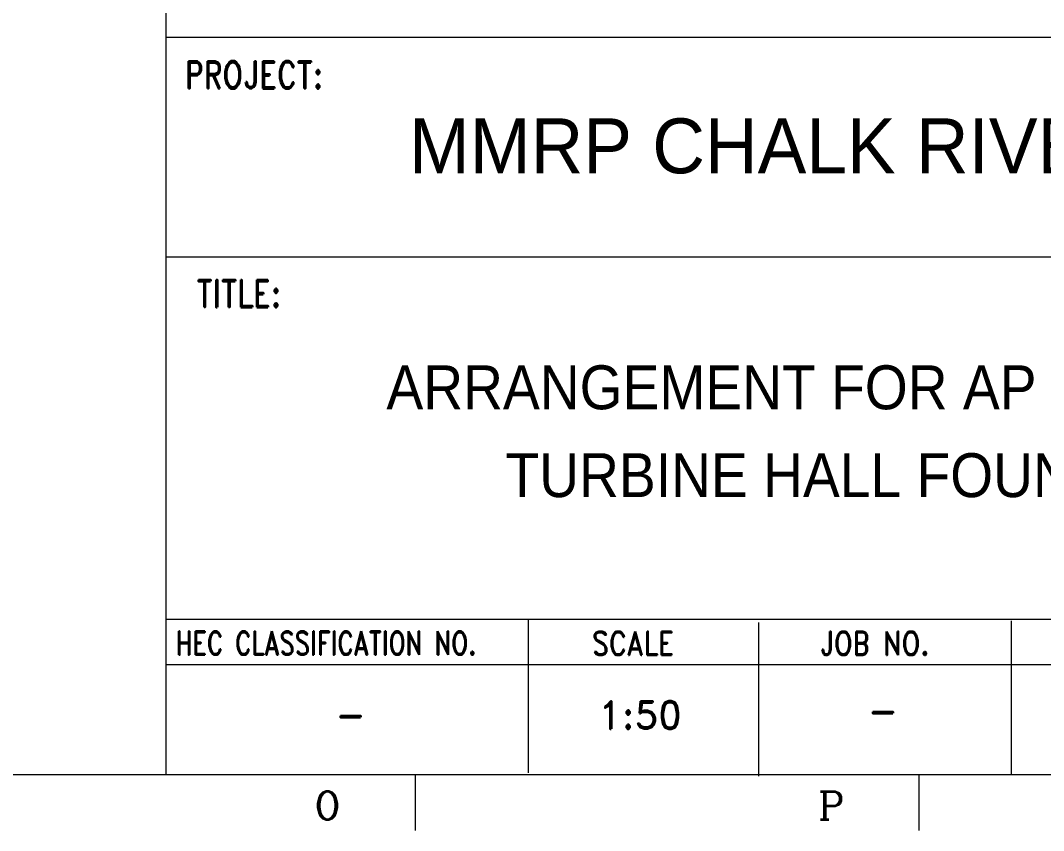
# Model space of a CAD drawing. Header units: millimetres. Extents: x 63700 to 182600, y -289551 to -205451.
# Drawn here: x 111073 to 117662, y -289031 to -283817 of the extents above; entities that cross this region are included whole.
import ezdxf
from ezdxf.enums import TextEntityAlignment as Align

# ---------------------------------------------------------------- set-up
doc = ezdxf.new("R2010")
doc.units = ezdxf.units.MM
doc.header["$LTSCALE"] = 50
doc.layers.add('1', color=7, linetype='Continuous')
doc.layers.add('TAN-TIT', color=30, linetype='Continuous', lineweight=0)
doc.styles.add('COM', font='COMPLEX', dxfattribs={"height": 5})
doc.styles.add('KJR', font='arial.ttf', dxfattribs={"width": 0.8})
doc.styles.add('RD', font='sanss___.ttf')
doc.styles.add('RD20', font='ROMAND.SHX', dxfattribs={"width": 0.8, "height": 2})
doc.styles.add('RD6', font='ROMAND.shx', dxfattribs={"width": 0.83, "height": 6})

# ---------------------------------------------------------------- blocks, each defined once
blk = doc.blocks.new('BORDER')
at = {"layer": 'TAN-TIT'}
for p, q in [((193237, 44987), (193237, 3520)), ((193237, 22508), (232823, 22508)), ((193237, 16852), (232823, 16852)), ((193237, 7521), (232823, 7521)), ((202568, 7521), (202568, 3563)), ((208506, 7436), (208506, 3477)), ((215010, 7479), (215010, 3520)), ((232823, 6348), (193237, 6348)), ((4977, 3520), (232823, 3520)), ((199656, 3520), (199656, 2078)), ((212634, 3520), (212634, 2078))]:
    blk.add_line(p, q, dxfattribs=at)
at = {"style": 'KJR', "width": 0.9519}
blk.add_text('MMRP CHALK RIVER PROJECT', height=1413.79, dxfattribs=at).set_placement((199500, 19000), (227600, 19000), align=Align.FIT)
at = {"layer": 'TAN-TIT', "style": 'RD6'}
for s, height, width, p in [('PROJECT:', 706.9, 0.8, (193724, 21182)), ('TITLE:', 706.9, 0.8, (194025, 15551)), ('HEC CLASSIFICATION NO.', 612, 0.75, (193489, 6598)), ('SCALE', 612, 0.83, (204216, 6594)), ('JOB NO.', 612, 0.83, (210080, 6594))]:
    blk.add_text(s, height=height, dxfattribs=dict(at, width=width)).set_placement(p)
at = {"layer": 'TAN-TIT', "style": 'COM'}
for s, p in [('O', (197060, 2366)), ('P', (210039, 2366))]:
    blk.add_text(s, height=721, dxfattribs=at).set_placement(p)

msp = doc.modelspace()

# ---------------------------------------------------------------- block references
at = {"layer": '1', "xscale": 0.25, "yscale": 0.25, "zscale": 0.25}
msp.add_blockref('BORDER', (63700.3, -289550.7), dxfattribs=at)

# ---------------------------------------------------------------- texts
at = {"style": 'RD', "width": 0.9}
for s, p in [('ARRANGEMENT FOR AP BUILDING (21/21)', (113429.8, -286319.6)), ('TURBINE HALL FOUNDATION (2/3)', (114196.7, -286885.1))]:
    msp.add_text(s, height=282.759, dxfattribs=at).set_placement(p)
at = {"style": 'RD20'}
for s, height, p in [('1:50', 176.72, (115062.8, -288376.2)), ('1:50', 176.72, (115062.8, -288376.2)), ('-', 176.7, (113199, -288376.2)), ('-', 176.7, (113199, -288376.2)), ('-', 176.7, (116627.4, -288351.7)), ('-', 176.7, (116627.4, -288351.7))]:
    msp.add_text(s, height=height, dxfattribs=at).set_placement(p, align=Align.CENTER)

doc.saveas('drawing.dxf')
